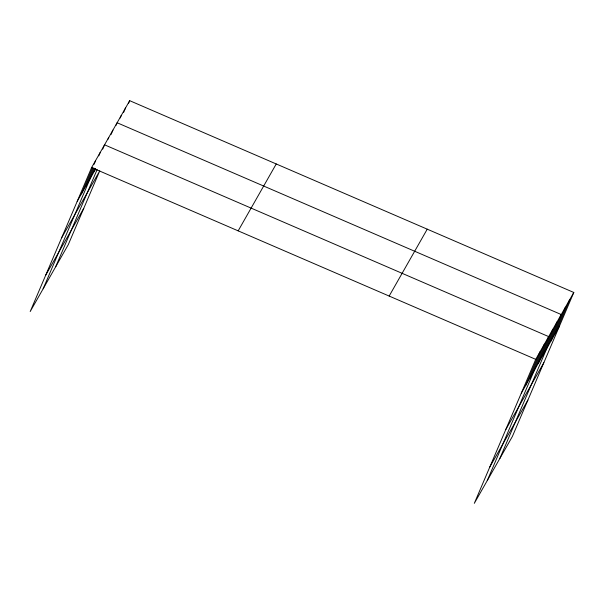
<?xml version="1.0" encoding="UTF-8"?>
<svg xmlns="http://www.w3.org/2000/svg" width="604" height="604" viewBox="0 0 604 604"><rect width="100%" height="100%" fill="white"/><g stroke="black" fill="none" stroke-linecap="round" stroke-linejoin="round"><path stroke-width="0.91" d="M573.8 292.464L535.725 359.35L474.314 503.328L512.388 436.435L573.8 292.464L129.686 100.672L91.612 167.565L30.2 311.536L68.275 244.65L99.751 170.849L61.676 237.742M81.495 193.808L92.593 167.791M94.073 164.318L95.553 160.853M85.813 186.228L93.582 168.01M98.762 155.87L100.241 152.404M43.148 288.795L94.564 168.237M102.703 149.158L104.552 144.817L548.674 336.609L487.262 480.588M94.315 171.287L95.424 168.69M108.003 139.199L108.743 137.463M111.083 134.443L112.933 130.102M55.711 266.719L97.153 169.558M116.013 125.353L117.123 122.748L561.237 314.541L499.825 458.511M120.196 117.991L121.306 115.387M123.646 112.367L125.496 108.033M128.577 103.276L129.686 100.672M525.608 385.601L540.044 351.77M529.927 378.021L544.355 344.189M538.428 363.079L552.856 329.256M542.619 355.726L557.047 321.894M550.991 341.011L565.427 307.179M555.182 333.65L569.61 299.818M77.184 201.389L95.711 168.841M45.7 275.19L83.775 208.297M238.165 230.856L276.239 163.963M389.165 296.058L427.239 229.173M521.297 393.181L559.372 326.288M505.79 429.527L543.864 362.642M489.821 466.975L527.896 400.09M91.612 167.565L535.725 359.35"/></g></svg>
